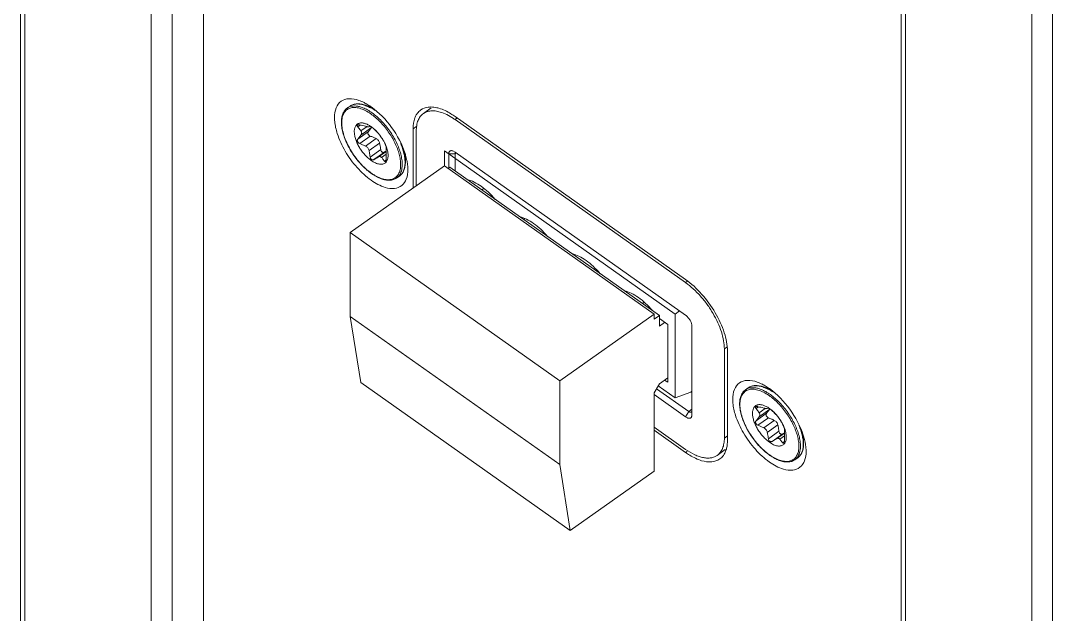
# Model space of a CAD drawing. Header units: millimetres. Extents: x 1177 to 2514, y 93 to 1038.
# Drawn here: x 2181.4 to 2258, y 719.1 to 763.2 of the extents above; entities that cross this region are included whole.
import ezdxf

# ---------------------------------------------------------------- set-up
doc = ezdxf.new("R2010")
doc.units = ezdxf.units.MM
doc.header["$LTSCALE"] = 0.1
doc.layers.get('0').update_dxf_attribs({"lineweight": 13})

msp = doc.modelspace()

# ---------------------------------------------------------------- linework, layer by layer
for p, q in [((2181.378, 429.522), (2181.378, 884.633)), ((2181.7, 884.083), (2181.7, 428.972)), ((2192.617, 877.464), (2192.617, 419.241)), ((2194.95, 875.68), (2194.951, 424.002)), ((2191.061, 419.241), (2191.061, 874.352)), ((2246.742, 838.413), (2246.742, 383.302)), ((2247.064, 837.863), (2247.064, 382.752)), ((2256.426, 373.022), (2256.425, 828.133)), ((2257.952, 376.113), (2257.952, 828.113)), ((2205.62, 756.684), (2205.829, 756.832)), ((2207.451, 756.721), (2206.961, 756.894)), ((2211.268, 756.278), (2211.856, 756.694)), ((2230.73, 743.966), (2213.618, 756.066)), ((2213.783, 755.95), (2213.618, 755.833)), ((2213.618, 755.833), (2230.73, 743.733)), ((2206.589, 755.42), (2206.403, 755.289)), ((2206.637, 754.987), (2207.088, 755.306)), ((2207.422, 755.24), (2206.637, 754.685)), ((2207.422, 755.24), (2207.188, 754.944)), ((2207.32, 755.329), (2207.236, 755.298)), ((2207.6, 755.142), (2207.427, 755.281)), ((2210.778, 755.347), (2210.507, 755.155)), ((2210.507, 755.155), (2210.507, 750.755)), ((2206.403, 754.389), (2207.188, 754.944)), ((2206.637, 754.685), (2206.403, 754.389)), ((2207.325, 754.608), (2206.541, 754.054)), ((2206.974, 753.863), (2207.759, 754.418)), ((2210.74, 750.92), (2210.74, 754.99)), ((2208.021, 754.082), (2207.236, 753.527)), ((2207.32, 753.052), (2208.105, 753.607)), ((2212.84, 753.505), (2229.952, 741.405)), ((2212.84, 753.505), (2212.84, 752.405)), ((2213.618, 753.422), (2213.462, 753.505)), ((2208.38, 753.413), (2207.595, 752.858)), ((2207.909, 753.051), (2208.504, 753.471)), ((2208.512, 753.258), (2208.171, 753.017)), ((2208.375, 752.757), (2208.508, 752.851)), ((2209.933, 752.692), (2209.933, 753.184)), ((2213.618, 753.285), (2213.151, 753.285)), ((2213.151, 752.236), (2213.151, 753.285)), ((2213.618, 753.422), (2230.73, 741.322)), ((2213.715, 753.353), (2213.618, 753.285)), ((2213.618, 752.016), (2213.618, 753.285)), ((2205.84, 747.455), (2212.84, 752.405)), ((2228.396, 741.405), (2212.84, 752.405)), ((2213.115, 752.211), (2213.229, 752.291)), ((2228.785, 741.291), (2213.229, 752.291)), ((2209.288, 751.497), (2209.497, 751.645)), ((2215.6, 750.614), (2215.755, 750.723)), ((2218.712, 748.414), (2218.812, 748.485)), ((2221.396, 736.455), (2205.84, 747.455)), ((2205.84, 741.232), (2205.84, 747.455)), ((2230.875, 743.835), (2230.73, 743.733)), ((2227.651, 742.287), (2227.514, 742.19)), ((2221.396, 736.455), (2228.396, 741.405)), ((2228.396, 741.405), (2228.396, 741.016)), ((2228.396, 741.016), (2228.785, 741.291)), ((2228.785, 741.291), (2228.785, 740.513)), ((2229.952, 741.405), (2230.282, 741.638)), ((2229.952, 735.182), (2229.952, 741.405)), ((2205.84, 741.232), (2221.396, 730.232)), ((2205.84, 741.232), (2206.618, 736.338)), ((2228.785, 741.063), (2229.408, 740.623)), ((2228.785, 740.513), (2229.174, 740.788)), ((2229.408, 740.623), (2229.408, 736.345)), ((2231.197, 740.525), (2231.197, 733.913)), ((2233.608, 738.82), (2233.79, 738.949)), ((2233.608, 738.82), (2233.608, 732.208)), ((2233.841, 732.044), (2233.841, 738.655)), ((2229.408, 736.675), (2228.785, 736.235)), ((2206.618, 736.338), (2222.174, 725.338)), ((2221.396, 730.232), (2221.396, 736.455)), ((2228.785, 736.235), (2228.396, 735.571)), ((2229.952, 735.182), (2228.691, 736.074)), ((2229.408, 736.345), (2229.174, 736.51)), ((2235.177, 735.784), (2235.386, 735.932)), ((2237.008, 735.821), (2236.518, 735.994)), ((2228.396, 735.571), (2228.396, 729.738)), ((2230.73, 733.777), (2228.396, 735.427)), ((2230.963, 734.175), (2228.57, 735.867)), ((2231.119, 735.618), (2229.952, 735.182)), ((2231.119, 735.618), (2231.197, 735.673)), ((2236.146, 734.52), (2235.96, 734.389)), ((2236.194, 734.087), (2236.645, 734.406)), ((2236.877, 734.429), (2236.793, 734.398)), ((2237.157, 734.242), (2236.984, 734.381)), ((2230.73, 733.777), (2230.963, 734.175)), ((2230.963, 734.175), (2231.197, 734.34)), ((2235.96, 733.489), (2236.745, 734.044)), ((2236.194, 733.785), (2235.96, 733.489)), ((2236.882, 733.708), (2236.098, 733.154)), ((2236.979, 734.34), (2236.194, 733.785)), ((2236.979, 734.34), (2236.745, 734.044)), ((2230.73, 731.366), (2228.396, 733.016)), ((2236.531, 732.963), (2237.316, 733.518)), ((2237.578, 733.182), (2236.793, 732.627)), ((2228.396, 732.782), (2230.73, 731.132)), ((2233.608, 732.208), (2233.841, 732.374)), ((2236.877, 732.152), (2237.662, 732.707)), ((2237.937, 732.513), (2237.152, 731.958)), ((2237.466, 732.151), (2238.061, 732.571)), ((2238.069, 732.358), (2237.728, 732.117)), ((2239.49, 731.792), (2239.49, 732.284)), ((2233.08, 730.92), (2233.679, 731.344)), ((2237.932, 731.857), (2238.066, 731.951)), ((2230.73, 731.132), (2230.84, 731.21)), ((2238.845, 730.597), (2239.054, 730.745)), ((2222.174, 725.338), (2221.396, 730.232)), ((2228.396, 729.738), (2222.174, 725.338))]:
    msp.add_line(p, q)
for centre, radius, start, end in [((2206.126, 754.659), 2.362, 68.7676, 69.50024), ((2210.665, 751.659), 5.113, 54.72723, 56.14131), ((2206.11, 753.486), 2.226, 54.72969, 56.78791), ((2206.046, 753.396), 2.336, 53.77693, 54.73251), ((2207.191, 755.415), 0.29, 322.66885, 328.49543), ((2205.733, 753.001), 2.841, 48.17323, 48.90154), ((2205.309, 752.581), 3.438, 39.6176, 40.76571), ((2205.259, 752.54), 3.502, 37.45492, 39.61448), ((2205.243, 752.528), 3.523, 36.72752, 37.45589), ((2205.225, 752.514), 3.545, 33.7779, 36.7266), ((2205.242, 752.525), 3.525, 32.4194, 33.77958), ((2205.299, 752.561), 3.458, 30.01626, 32.42506), ((2205.356, 752.595), 3.391, 28.78759, 30.01566), ((2205.446, 752.643), 3.29, 26.94291, 28.79418), ((2205.521, 752.682), 3.205, 26.19395, 26.94096), ((2205.599, 752.72), 3.118, 24.7155, 26.19873), ((2205.74, 752.784), 2.963, 22.33544, 24.7326), ((2205.922, 752.858), 2.766, 20.21579, 22.34684), ((2206.012, 752.891), 2.671, 19.90223, 20.20955), ((2235.209, 708.261), 52.453, 121.36299, 121.76583), ((2243.529, 696.621), 66.789, 121.62892, 121.75371), ((2204.988, 751.737), 5.169, 16.17663, 17.7473), ((2207.487, 752.502), 2.213, 359.18782, 0.00203), ((2207.686, 752.65), 2.223, 359.4516, 0.00093), ((2207.727, 752.691), 2.206, 359.4516, 0.00093), ((2235.683, 733.759), 2.362, 68.7676, 69.50024), ((2235.667, 732.586), 2.226, 54.72969, 56.78791), ((2235.604, 732.496), 2.336, 53.77693, 54.73251), ((2236.748, 734.515), 0.29, 322.66885, 328.49543), ((2235.29, 732.101), 2.841, 48.17323, 48.90154), ((2234.866, 731.681), 3.438, 39.6176, 40.76571), ((2234.816, 731.64), 3.502, 37.45492, 39.61448), ((2234.8, 731.628), 3.523, 36.72752, 37.45589), ((2234.782, 731.614), 3.545, 33.7779, 36.7266), ((2234.799, 731.625), 3.525, 32.4194, 33.77958), ((2234.856, 731.661), 3.458, 30.01626, 32.42506), ((2234.913, 731.695), 3.391, 28.78759, 30.01566), ((2235.003, 731.743), 3.29, 26.94291, 28.79418), ((2235.078, 731.782), 3.205, 26.19395, 26.94096), ((2235.156, 731.82), 3.118, 24.7155, 26.19873), ((2235.297, 731.884), 2.963, 22.33544, 24.7326), ((2235.48, 731.958), 2.766, 20.21579, 22.34684), ((2235.569, 731.991), 2.671, 19.90223, 20.20955), ((2264.766, 687.361), 52.453, 121.36299, 121.76583), ((2273.086, 675.721), 66.789, 121.62892, 121.75371), ((2234.545, 730.837), 5.169, 16.17663, 17.7473), ((2237.044, 731.602), 2.213, 359.18782, 0.00203), ((2237.243, 731.75), 2.223, 359.4516, 0.00093), ((2237.284, 731.791), 2.206, 359.4516, 0.00093)]:
    msp.add_arc(centre, radius, start, end)
for points, knots in [([(2206.488, 757.258), (2206.254, 757.34), (2205.801, 757.442), (2205.131, 757.251), (2204.729, 756.683), (2204.673, 756.222), (2204.673, 755.974)], [0, 0, 0, 0, 0.274832, 0.499949, 0.72532, 1, 1, 1, 1]), ([(2205.184, 755.637), (2205.184, 755.748), (2205.199, 755.961), (2205.279, 756.256), (2205.396, 756.467), (2205.516, 756.602), (2205.584, 756.659), (2205.62, 756.684)], [0, 0, 0, 0, 0.283363, 0.539723, 0.775236, 0.88828, 1, 1, 1, 1]), ([(2205.208, 755.596), (2205.208, 755.665), (2205.214, 755.797), (2205.244, 755.987), (2205.295, 756.158), (2205.366, 756.31), (2205.457, 756.441), (2205.567, 756.55), (2205.695, 756.633), (2205.839, 756.692), (2205.998, 756.725), (2206.169, 756.732), (2206.352, 756.714), (2206.544, 756.67), (2206.744, 756.602), (2207.027, 756.475), (2207.232, 756.351), (2207.367, 756.257)], [0, 0, 0, 0, 0.068691, 0.13262, 0.192075, 0.247668, 0.300282, 0.351078, 0.401416, 0.45271, 0.506263, 0.563146, 0.624139, 0.689741, 0.760191, 0.835521, 1, 1, 1, 1]), ([(2205.62, 756.684), (2205.654, 756.708), (2205.726, 756.751), (2205.804, 756.782), (2205.845, 756.795)], [0, 0, 0, 0, 0.49553, 1, 1, 1, 1]), ([(2205.829, 756.832), (2205.865, 756.857), (2205.941, 756.902), (2206.109, 756.971), (2206.346, 757.011), (2206.651, 756.988), (2206.857, 756.931), (2206.961, 756.894)], [0, 0, 0, 0, 0.11172, 0.224764, 0.460277, 0.716637, 1, 1, 1, 1]), ([(2206.953, 756.871), (2206.847, 756.911), (2206.687, 756.958), (2206.475, 756.987), (2206.327, 756.991), (2206.188, 756.978), (2206.057, 756.948), (2205.937, 756.9), (2205.863, 756.856), (2205.829, 756.832)], [0, 0, 0, 0, 0.290876, 0.424091, 0.549759, 0.66878, 0.782404, 0.892197, 1, 1, 1, 1]), ([(2205.845, 756.795), (2205.911, 756.816), (2206.055, 756.844), (2206.283, 756.842), (2206.529, 756.797), (2206.694, 756.743), (2206.778, 756.71)], [0, 0, 0, 0, 0.218999, 0.456051, 0.715639, 1, 1, 1, 1]), ([(2207.001, 757.021), (2206.958, 757.046), (2206.792, 757.135), (2206.619, 757.211), (2206.488, 757.258)], [0, 0, 0, 0, 0.261831, 1, 1, 1, 1]), ([(2206.778, 756.71), (2206.895, 756.664), (2207.134, 756.549), (2207.357, 756.406), (2207.47, 756.325)], [0, 0, 0, 0, 0.477167, 1, 1, 1, 1]), ([(2206.961, 756.894), (2207.085, 756.851), (2207.337, 756.736), (2207.572, 756.589), (2207.69, 756.506)], [0, 0, 0, 0, 0.47494, 1, 1, 1, 1]), ([(2207.323, 756.699), (2207.295, 756.715), (2207.183, 756.774), (2207.068, 756.827), (2206.981, 756.86)], [0, 0, 0, 0, 0.259433, 1, 1, 1, 1]), ([(2207.395, 756.772), (2207.363, 756.795), (2207.235, 756.883), (2207.102, 756.965), (2207.001, 757.021)], [0, 0, 0, 0, 0.257153, 1, 1, 1, 1]), ([(2209.911, 753.313), (2209.69, 754.003), (2208.991, 755.292), (2207.981, 756.358), (2207.395, 756.772)], [0, 0, 0, 0, 0.502925, 1, 1, 1, 1]), ([(2211.822, 756.765), (2211.752, 756.765), (2211.492, 756.75), (2211.234, 756.658), (2211.078, 756.547)], [0, 0, 0, 0, 0.267977, 1, 1, 1, 1]), ([(2212.426, 756.672), (2212.374, 756.687), (2212.176, 756.739), (2211.972, 756.765), (2211.822, 756.765)], [0, 0, 0, 0, 0.266317, 1, 1, 1, 1]), ([(2213.618, 756.066), (2213.519, 756.136), (2213.146, 756.382), (2212.738, 756.58), (2212.426, 756.672)], [0, 0, 0, 0, 0.27159, 1, 1, 1, 1]), ([(2204.673, 755.974), (2204.673, 755.882), (2204.694, 755.479), (2204.786, 755.082), (2204.88, 754.786)], [0, 0, 0, 0, 0.227812, 1, 1, 1, 1]), ([(2207.367, 756.257), (2207.486, 756.174), (2207.723, 755.989), (2207.942, 755.784), (2208.05, 755.674)], [0, 0, 0, 0, 0.485818, 1, 1, 1, 1]), ([(2207.47, 756.325), (2207.591, 756.239), (2207.83, 756.048), (2208.051, 755.836), (2208.16, 755.723)], [0, 0, 0, 0, 0.486555, 1, 1, 1, 1]), ([(2210.744, 756.179), (2210.704, 756.111), (2210.553, 755.79), (2210.507, 755.428), (2210.507, 755.155)], [0, 0, 0, 0, 0.225722, 1, 1, 1, 1]), ([(2210.74, 754.99), (2210.74, 755.129), (2210.759, 755.394), (2210.857, 755.76), (2211.024, 756.063), (2211.182, 756.217), (2211.268, 756.278)], [0, 0, 0, 0, 0.289808, 0.548321, 0.781382, 1, 1, 1, 1]), ([(2211.078, 756.547), (2210.977, 756.476), (2210.857, 756.356), (2210.766, 756.216), (2210.744, 756.179)], [0, 0, 0, 0, 0.741489, 1, 1, 1, 1]), ([(2211.268, 756.278), (2211.347, 756.334), (2211.525, 756.425), (2211.831, 756.487), (2212.169, 756.477), (2212.399, 756.427), (2212.517, 756.392)], [0, 0, 0, 0, 0.222473, 0.4574, 0.714577, 1, 1, 1, 1]), ([(2212.517, 756.392), (2212.685, 756.343), (2213.031, 756.203), (2213.351, 756.014), (2213.514, 755.904)], [0, 0, 0, 0, 0.471881, 1, 1, 1, 1]), ([(2209.288, 751.497), (2209.251, 751.471), (2209.174, 751.425), (2209.047, 751.374), (2208.91, 751.341), (2208.713, 751.321), (2208.447, 751.344), (2208.115, 751.439), (2207.771, 751.598), (2207.42, 751.816), (2207.071, 752.089), (2206.73, 752.409), (2206.406, 752.77), (2206.107, 753.161), (2205.84, 753.575), (2205.611, 754.001), (2205.427, 754.429), (2205.29, 754.848), (2205.205, 755.25), (2205.184, 755.512), (2205.184, 755.637)], [0, 0, 0, 0, 0.020397, 0.041045, 0.062241, 0.084226, 0.131243, 0.183331, 0.240923, 0.303859, 0.371524, 0.44298, 0.517062, 0.592464, 0.667813, 0.74174, 0.812946, 0.880281, 0.942827, 1, 1, 1, 1]), ([(2209.583, 752.502), (2209.583, 752.433), (2209.577, 752.3), (2209.546, 752.109), (2209.494, 751.936), (2209.422, 751.783), (2209.33, 751.652), (2209.218, 751.544), (2209.088, 751.461), (2208.941, 751.403), (2208.78, 751.372), (2208.606, 751.367), (2208.421, 751.388), (2208.227, 751.434), (2208.025, 751.505), (2207.817, 751.601), (2207.605, 751.72), (2207.313, 751.913), (2206.953, 752.206), (2206.547, 752.618), (2206.172, 753.085), (2205.843, 753.587), (2205.572, 754.106), (2205.369, 754.623), (2205.241, 755.119), (2205.208, 755.443), (2205.208, 755.596)], [0, 0, 0, 0, 0.027667, 0.0534, 0.077319, 0.099676, 0.120837, 0.141282, 0.16157, 0.182278, 0.203938, 0.226978, 0.25171, 0.278327, 0.306919, 0.33749, 0.369975, 0.404252, 0.477438, 0.555347, 0.635866, 0.716701, 0.795531, 0.87018, 0.938782, 1, 1, 1, 1]), ([(2207.329, 755.348), (2207.253, 755.398), (2207.103, 755.484), (2206.907, 755.555), (2206.758, 755.582), (2206.657, 755.588), (2206.562, 755.578), (2206.474, 755.555), (2206.395, 755.517), (2206.326, 755.464), (2206.267, 755.399), (2206.2, 755.291), (2206.16, 755.161), (2206.142, 755.019), (2206.139, 754.855), (2206.167, 754.631), (2206.243, 754.349), (2206.361, 754.057), (2206.517, 753.765), (2206.704, 753.482), (2206.917, 753.22), (2207.146, 752.989), (2207.311, 752.854), (2207.395, 752.795)], [0, 0, 0, 0, 0.064971, 0.122253, 0.148036, 0.172034, 0.194484, 0.215738, 0.236256, 0.256576, 0.27726, 0.298829, 0.346105, 0.372451, 0.400735, 0.463065, 0.53255, 0.607826, 0.687053, 0.768102, 0.848727, 0.926705, 1, 1, 1, 1]), ([(2206.389, 755.417), (2206.385, 755.414), (2206.377, 755.407), (2206.369, 755.394), (2206.365, 755.378), (2206.365, 755.362), (2206.369, 755.344), (2206.38, 755.318), (2206.393, 755.3), (2206.403, 755.289)], [0, 0, 0, 0, 0.110855, 0.215586, 0.320689, 0.432235, 0.554543, 0.689895, 1, 1, 1, 1]), ([(2206.541, 755.43), (2206.525, 755.433), (2206.496, 755.437), (2206.454, 755.438), (2206.418, 755.432), (2206.398, 755.423), (2206.389, 755.417)], [0, 0, 0, 0, 0.299606, 0.570155, 0.803995, 1, 1, 1, 1]), ([(2206.403, 755.289), (2206.424, 755.265), (2206.506, 755.168), (2206.583, 755.066), (2206.637, 754.987)], [0, 0, 0, 0, 0.247438, 1, 1, 1, 1]), ([(2206.974, 755.332), (2206.903, 755.351), (2206.759, 755.386), (2206.614, 755.416), (2206.541, 755.43)], [0, 0, 0, 0, 0.496183, 1, 1, 1, 1]), ([(2207.236, 755.298), (2207.231, 755.296), (2207.219, 755.293), (2207.199, 755.292), (2207.173, 755.293), (2207.128, 755.298), (2207.06, 755.31), (2207.004, 755.324), (2206.974, 755.332)], [0, 0, 0, 0, 0.057755, 0.134498, 0.232002, 0.350625, 0.645397, 1, 1, 1, 1]), ([(2207.424, 755.274), (2207.412, 755.283), (2207.389, 755.298), (2207.362, 755.314), (2207.344, 755.323), (2207.334, 755.327), (2207.326, 755.329), (2207.322, 755.329), (2207.32, 755.329)], [0, 0, 0, 0, 0.385223, 0.686099, 0.800606, 0.890472, 0.956182, 1, 1, 1, 1]), ([(2207.595, 755.134), (2207.568, 755.159), (2207.512, 755.208), (2207.454, 755.253), (2207.424, 755.274)], [0, 0, 0, 0, 0.504225, 1, 1, 1, 1]), ([(2207.909, 754.822), (2207.884, 754.85), (2207.783, 754.958), (2207.677, 755.06), (2207.595, 755.134)], [0, 0, 0, 0, 0.25181, 1, 1, 1, 1]), ([(2207.913, 754.826), (2207.89, 754.852), (2207.8, 754.954), (2207.703, 755.05), (2207.627, 755.118)], [0, 0, 0, 0, 0.254991, 1, 1, 1, 1]), ([(2208.05, 755.674), (2208.162, 755.56), (2208.378, 755.319), (2208.673, 754.933), (2208.936, 754.525), (2209.162, 754.106), (2209.344, 753.685), (2209.479, 753.273), (2209.562, 752.88), (2209.583, 752.624), (2209.583, 752.502)], [0, 0, 0, 0, 0.133301, 0.269057, 0.404732, 0.537791, 0.665818, 0.786638, 0.898451, 1, 1, 1, 1]), ([(2208.16, 755.723), (2208.273, 755.606), (2208.49, 755.361), (2208.787, 754.967), (2209.051, 754.552), (2209.278, 754.127), (2209.461, 753.7), (2209.595, 753.283), (2209.679, 752.885), (2209.7, 752.626), (2209.7, 752.502)], [0, 0, 0, 0, 0.13373, 0.269667, 0.405332, 0.538258, 0.666097, 0.786739, 0.898442, 1, 1, 1, 1]), ([(2204.88, 754.786), (2205.025, 754.332), (2205.443, 753.44), (2206.297, 752.264), (2207.297, 751.333), (2208.063, 750.907), (2208.437, 750.797)], [0, 0, 0, 0, 0.259454, 0.532292, 0.787691, 1, 1, 1, 1]), ([(2206.403, 754.389), (2206.393, 754.377), (2206.377, 754.35), (2206.364, 754.304), (2206.365, 754.254), (2206.379, 754.203), (2206.406, 754.155), (2206.456, 754.098), (2206.505, 754.068), (2206.541, 754.054)], [0, 0, 0, 0, 0.110068, 0.222131, 0.339198, 0.463146, 0.593666, 0.728661, 1, 1, 1, 1]), ([(2206.637, 754.987), (2206.653, 754.963), (2206.68, 754.914), (2206.695, 754.833), (2206.68, 754.753), (2206.654, 754.706), (2206.637, 754.685)], [0, 0, 0, 0, 0.264079, 0.510377, 0.751355, 1, 1, 1, 1]), ([(2207.188, 754.944), (2207.178, 754.932), (2207.162, 754.905), (2207.149, 754.859), (2207.149, 754.809), (2207.164, 754.758), (2207.19, 754.71), (2207.24, 754.653), (2207.29, 754.622), (2207.325, 754.608)], [0, 0, 0, 0, 0.110057, 0.22212, 0.339197, 0.463156, 0.59368, 0.728683, 1, 1, 1, 1]), ([(2207.325, 754.608), (2207.399, 754.579), (2207.545, 754.519), (2207.688, 754.453), (2207.759, 754.418)], [0, 0, 0, 0, 0.501557, 1, 1, 1, 1]), ([(2208.021, 754.082), (2208.013, 754.118), (2207.989, 754.189), (2207.932, 754.284), (2207.854, 754.363), (2207.791, 754.402), (2207.759, 754.418)], [0, 0, 0, 0, 0.251581, 0.503216, 0.753149, 1, 1, 1, 1]), ([(2208.375, 754.133), (2208.359, 754.163), (2208.296, 754.283), (2208.227, 754.4), (2208.171, 754.486)], [0, 0, 0, 0, 0.247844, 1, 1, 1, 1]), ([(2206.541, 754.054), (2206.614, 754.024), (2206.76, 753.964), (2206.903, 753.898), (2206.974, 753.863)], [0, 0, 0, 0, 0.501559, 1, 1, 1, 1]), ([(2206.974, 753.863), (2207.006, 753.847), (2207.069, 753.808), (2207.147, 753.729), (2207.204, 753.634), (2207.228, 753.563), (2207.236, 753.527)], [0, 0, 0, 0, 0.246851, 0.496784, 0.748419, 1, 1, 1, 1]), ([(2207.236, 753.527), (2207.245, 753.488), (2207.278, 753.33), (2207.303, 753.171), (2207.32, 753.052)], [0, 0, 0, 0, 0.249653, 1, 1, 1, 1]), ([(2207.395, 752.795), (2207.447, 752.759), (2207.548, 752.693), (2207.704, 752.612), (2207.855, 752.554), (2207.998, 752.519), (2208.133, 752.509), (2208.257, 752.524), (2208.368, 752.564), (2208.463, 752.629), (2208.539, 752.718), (2208.597, 752.828), (2208.634, 752.956), (2208.652, 753.102), (2208.649, 753.262), (2208.627, 753.434), (2208.585, 753.616), (2208.546, 753.738), (2208.523, 753.801)], [0, 0, 0, 0, 0.078767, 0.152119, 0.219599, 0.281185, 0.337226, 0.388594, 0.436757, 0.483697, 0.531628, 0.582577, 0.638071, 0.699044, 0.765901, 0.838622, 0.916853, 1, 1, 1, 1]), ([(2208.021, 754.082), (2208.029, 754.043), (2208.063, 753.885), (2208.088, 753.726), (2208.105, 753.607)], [0, 0, 0, 0, 0.249654, 1, 1, 1, 1]), ([(2208.105, 753.607), (2208.11, 753.569), (2208.127, 753.514), (2208.169, 753.454), (2208.206, 753.418), (2208.25, 753.395), (2208.295, 753.387), (2208.34, 753.392), (2208.367, 753.405), (2208.38, 753.413)], [0, 0, 0, 0, 0.283045, 0.419024, 0.547303, 0.666884, 0.779448, 0.888986, 1, 1, 1, 1]), ([(2208.512, 753.798), (2208.512, 753.804), (2208.508, 753.821), (2208.499, 753.851), (2208.485, 753.89), (2208.467, 753.936), (2208.446, 753.986), (2208.415, 754.052), (2208.391, 754.101), (2208.375, 754.133)], [0, 0, 0, 0, 0.05513, 0.14163, 0.257024, 0.395661, 0.548948, 0.706818, 1, 1, 1, 1]), ([(2208.508, 753.362), (2208.506, 753.395), (2208.504, 753.458), (2208.502, 753.544), (2208.503, 753.604), (2208.505, 753.642), (2208.507, 753.658), (2208.508, 753.664)], [0, 0, 0, 0, 0.333984, 0.623167, 0.848236, 0.933364, 1, 1, 1, 1]), ([(2208.508, 753.664), (2208.512, 753.688), (2208.516, 753.732), (2208.514, 753.777), (2208.512, 753.798)], [0, 0, 0, 0, 0.528672, 1, 1, 1, 1]), ([(2209.909, 752.65), (2209.909, 752.758), (2209.893, 752.984), (2209.828, 753.33), (2209.723, 753.694), (2209.63, 753.937), (2209.577, 754.06)], [0, 0, 0, 0, 0.222264, 0.464427, 0.724574, 1, 1, 1, 1]), ([(2209.78, 753.612), (2209.828, 753.455), (2209.903, 753.151), (2209.933, 752.839), (2209.933, 752.692)], [0, 0, 0, 0, 0.527328, 1, 1, 1, 1]), ([(2213.462, 753.505), (2213.441, 753.513), (2213.4, 753.524), (2213.338, 753.529), (2213.283, 753.519), (2213.235, 753.496), (2213.197, 753.459), (2213.17, 753.41), (2213.154, 753.35), (2213.151, 753.308), (2213.151, 753.285)], [0, 0, 0, 0, 0.14495, 0.274135, 0.390668, 0.499979, 0.609256, 0.725848, 0.855286, 1, 1, 1, 1]), ([(2207.32, 753.052), (2207.325, 753.015), (2207.347, 752.943), (2207.395, 752.885), (2207.424, 752.864)], [0, 0, 0, 0, 0.518725, 1, 1, 1, 1]), ([(2207.424, 752.864), (2207.437, 752.855), (2207.465, 752.84), (2207.51, 752.832), (2207.555, 752.837), (2207.582, 752.85), (2207.595, 752.858)], [0, 0, 0, 0, 0.264096, 0.512756, 0.754722, 1, 1, 1, 1]), ([(2207.909, 753.051), (2207.931, 753.064), (2207.966, 753.08), (2208.014, 753.088), (2208.05, 753.087), (2208.083, 753.079), (2208.127, 753.059), (2208.155, 753.035), (2208.171, 753.017)], [0, 0, 0, 0, 0.264541, 0.388072, 0.507557, 0.625723, 0.745648, 1, 1, 1, 1]), ([(2208.171, 753.017), (2208.19, 752.996), (2208.262, 752.913), (2208.328, 752.824), (2208.375, 752.757)], [0, 0, 0, 0, 0.254205, 1, 1, 1, 1]), ([(2208.375, 752.757), (2208.381, 752.748), (2208.393, 752.733), (2208.415, 752.717), (2208.439, 752.712), (2208.453, 752.718), (2208.459, 752.722)], [0, 0, 0, 0, 0.312381, 0.568964, 0.78457, 1, 1, 1, 1]), ([(2208.459, 752.722), (2208.468, 752.728), (2208.48, 752.743), (2208.49, 752.766), (2208.501, 752.796), (2208.509, 752.841), (2208.512, 752.878), (2208.512, 752.897)], [0, 0, 0, 0, 0.176362, 0.285047, 0.407169, 0.686463, 1, 1, 1, 1]), ([(2208.512, 752.897), (2208.514, 752.975), (2208.516, 753.13), (2208.512, 753.285), (2208.508, 753.362)], [0, 0, 0, 0, 0.502301, 1, 1, 1, 1]), ([(2210.067, 752.68), (2210.06, 752.721), (2210.029, 752.888), (2209.988, 753.053), (2209.952, 753.177)], [0, 0, 0, 0, 0.24213, 1, 1, 1, 1]), ([(2213.629, 753.349), (2213.627, 753.344), (2213.62, 753.324), (2213.618, 753.302), (2213.618, 753.285)], [0, 0, 0, 0, 0.229621, 1, 1, 1, 1]), ([(2213.661, 753.389), (2213.657, 753.387), (2213.644, 753.376), (2213.634, 753.361), (2213.629, 753.349)], [0, 0, 0, 0, 0.241395, 1, 1, 1, 1]), ([(2208.437, 750.797), (2208.658, 750.733), (2209.087, 750.664), (2209.703, 750.888), (2210.065, 751.443), (2210.118, 751.885), (2210.118, 752.124)], [0, 0, 0, 0, 0.267866, 0.492101, 0.721544, 1, 1, 1, 1]), ([(2209.7, 752.471), (2209.698, 752.391), (2209.688, 752.237), (2209.643, 752.02), (2209.57, 751.827), (2209.501, 751.715), (2209.462, 751.665)], [0, 0, 0, 0, 0.281124, 0.539691, 0.777896, 1, 1, 1, 1]), ([(2209.933, 752.67), (2209.932, 752.561), (2209.915, 752.353), (2209.834, 752.064), (2209.718, 751.858), (2209.599, 751.726), (2209.532, 751.67), (2209.497, 751.645)], [0, 0, 0, 0, 0.282662, 0.538821, 0.774638, 0.88796, 1, 1, 1, 1]), ([(2209.497, 751.645), (2209.53, 751.668), (2209.592, 751.72), (2209.675, 751.812), (2209.745, 751.918), (2209.825, 752.082), (2209.891, 752.32), (2209.908, 752.522), (2209.909, 752.629)], [0, 0, 0, 0, 0.108913, 0.21967, 0.333984, 0.453325, 0.711256, 1, 1, 1, 1]), ([(2210.118, 752.124), (2210.118, 752.168), (2210.113, 752.355), (2210.091, 752.54), (2210.067, 752.68)], [0, 0, 0, 0, 0.237562, 1, 1, 1, 1]), ([(2209.462, 751.665), (2209.437, 751.633), (2209.383, 751.572), (2209.32, 751.52), (2209.288, 751.497)], [0, 0, 0, 0, 0.504181, 1, 1, 1, 1]), ([(2215.563, 750.88), (2215.394, 750.999), (2215.064, 751.2), (2214.7, 751.338), (2214.526, 751.379)], [0, 0, 0, 0, 0.535191, 1, 1, 1, 1]), ([(2216.599, 749.913), (2216.441, 750.1), (2216.115, 750.445), (2215.749, 750.748), (2215.563, 750.88)], [0, 0, 0, 0, 0.516581, 1, 1, 1, 1]), ([(2219.452, 748.13), (2219.283, 748.249), (2218.953, 748.45), (2218.589, 748.588), (2218.415, 748.629)], [0, 0, 0, 0, 0.535191, 1, 1, 1, 1]), ([(2220.488, 747.163), (2220.33, 747.35), (2220.005, 747.695), (2219.639, 747.998), (2219.452, 748.13)], [0, 0, 0, 0, 0.516581, 1, 1, 1, 1]), ([(2223.341, 745.38), (2223.172, 745.499), (2222.842, 745.7), (2222.479, 745.838), (2222.304, 745.879)], [0, 0, 0, 0, 0.535191, 1, 1, 1, 1]), ([(2224.377, 744.413), (2224.219, 744.6), (2223.894, 744.945), (2223.528, 745.248), (2223.341, 745.38)], [0, 0, 0, 0, 0.516581, 1, 1, 1, 1]), ([(2233.841, 738.655), (2233.841, 739.114), (2233.633, 740.116), (2232.962, 741.551), (2231.986, 742.895), (2231.167, 743.657), (2230.73, 743.966)], [0, 0, 0, 0, 0.217664, 0.47535, 0.746331, 1, 1, 1, 1]), ([(2230.73, 743.733), (2230.926, 743.594), (2231.312, 743.28), (2231.847, 742.737), (2232.34, 742.124), (2232.773, 741.463), (2233.129, 740.78), (2233.396, 740.1), (2233.564, 739.448), (2233.608, 739.021), (2233.608, 738.82)], [0, 0, 0, 0, 0.122847, 0.253621, 0.388778, 0.524463, 0.656784, 0.782086, 0.897239, 1, 1, 1, 1]), ([(2227.23, 742.63), (2227.061, 742.749), (2226.731, 742.95), (2226.368, 743.088), (2226.193, 743.129)], [0, 0, 0, 0, 0.535191, 1, 1, 1, 1]), ([(2228.266, 741.663), (2228.109, 741.849), (2227.783, 742.195), (2227.417, 742.498), (2227.23, 742.63)], [0, 0, 0, 0, 0.516581, 1, 1, 1, 1]), ([(2231.197, 740.525), (2231.197, 740.558), (2231.189, 740.627), (2231.152, 740.773), (2231.065, 740.959), (2230.918, 741.161), (2230.796, 741.275), (2230.73, 741.322)], [0, 0, 0, 0, 0.102808, 0.218186, 0.475686, 0.74646, 1, 1, 1, 1]), ([(2236.045, 736.358), (2235.811, 736.44), (2235.358, 736.542), (2234.688, 736.351), (2234.286, 735.783), (2234.23, 735.322), (2234.23, 735.074)], [0, 0, 0, 0, 0.274832, 0.499949, 0.72532, 1, 1, 1, 1]), ([(2235.177, 735.784), (2235.211, 735.808), (2235.283, 735.851), (2235.361, 735.882), (2235.402, 735.895)], [0, 0, 0, 0, 0.49553, 1, 1, 1, 1]), ([(2235.386, 735.932), (2235.422, 735.957), (2235.498, 736.002), (2235.666, 736.071), (2235.903, 736.111), (2236.208, 736.088), (2236.414, 736.031), (2236.518, 735.994)], [0, 0, 0, 0, 0.11172, 0.224764, 0.460277, 0.716637, 1, 1, 1, 1]), ([(2236.51, 735.971), (2236.404, 736.011), (2236.244, 736.058), (2236.032, 736.087), (2235.884, 736.091), (2235.745, 736.078), (2235.614, 736.048), (2235.494, 736), (2235.421, 735.956), (2235.386, 735.932)], [0, 0, 0, 0, 0.290876, 0.424091, 0.549759, 0.66878, 0.782404, 0.892197, 1, 1, 1, 1]), ([(2235.402, 735.895), (2235.468, 735.916), (2235.612, 735.944), (2235.84, 735.942), (2236.086, 735.897), (2236.251, 735.843), (2236.335, 735.81)], [0, 0, 0, 0, 0.218999, 0.456051, 0.715639, 1, 1, 1, 1]), ([(2236.558, 736.121), (2236.515, 736.146), (2236.349, 736.235), (2236.176, 736.311), (2236.045, 736.358)], [0, 0, 0, 0, 0.261831, 1, 1, 1, 1]), ([(2236.518, 735.994), (2236.642, 735.951), (2236.894, 735.836), (2237.129, 735.689), (2237.247, 735.606)], [0, 0, 0, 0, 0.47494, 1, 1, 1, 1]), ([(2236.88, 735.799), (2236.852, 735.815), (2236.74, 735.874), (2236.625, 735.927), (2236.538, 735.96)], [0, 0, 0, 0, 0.259433, 1, 1, 1, 1]), ([(2236.953, 735.872), (2236.92, 735.895), (2236.792, 735.983), (2236.659, 736.065), (2236.558, 736.121)], [0, 0, 0, 0, 0.257153, 1, 1, 1, 1]), ([(2234.741, 734.737), (2234.741, 734.848), (2234.756, 735.061), (2234.836, 735.356), (2234.953, 735.567), (2235.073, 735.702), (2235.141, 735.759), (2235.177, 735.784)], [0, 0, 0, 0, 0.283363, 0.539723, 0.775236, 0.88828, 1, 1, 1, 1]), ([(2234.765, 734.696), (2234.765, 734.765), (2234.771, 734.897), (2234.801, 735.087), (2234.852, 735.258), (2234.923, 735.41), (2235.014, 735.541), (2235.124, 735.65), (2235.252, 735.733), (2235.396, 735.792), (2235.555, 735.825), (2235.727, 735.832), (2235.909, 735.814), (2236.101, 735.77), (2236.301, 735.702), (2236.584, 735.575), (2236.789, 735.451), (2236.924, 735.357)], [0, 0, 0, 0, 0.068691, 0.13262, 0.192075, 0.247668, 0.300282, 0.351078, 0.401416, 0.45271, 0.506263, 0.563146, 0.624139, 0.689741, 0.760191, 0.835521, 1, 1, 1, 1]), ([(2236.335, 735.81), (2236.452, 735.764), (2236.691, 735.649), (2236.914, 735.506), (2237.027, 735.425)], [0, 0, 0, 0, 0.477167, 1, 1, 1, 1]), ([(2236.924, 735.357), (2237.043, 735.274), (2237.28, 735.089), (2237.499, 734.884), (2237.607, 734.774)], [0, 0, 0, 0, 0.485818, 1, 1, 1, 1]), ([(2239.468, 732.413), (2239.247, 733.103), (2238.548, 734.392), (2237.538, 735.458), (2236.953, 735.872)], [0, 0, 0, 0, 0.502925, 1, 1, 1, 1]), ([(2237.027, 735.425), (2237.148, 735.339), (2237.387, 735.148), (2237.608, 734.936), (2237.717, 734.823)], [0, 0, 0, 0, 0.486555, 1, 1, 1, 1]), ([(2234.23, 735.074), (2234.23, 734.982), (2234.251, 734.579), (2234.343, 734.182), (2234.437, 733.886)], [0, 0, 0, 0, 0.227812, 1, 1, 1, 1]), ([(2238.845, 730.597), (2238.808, 730.571), (2238.731, 730.525), (2238.604, 730.474), (2238.467, 730.441), (2238.27, 730.421), (2238.004, 730.444), (2237.672, 730.539), (2237.328, 730.698), (2236.977, 730.916), (2236.628, 731.189), (2236.287, 731.509), (2235.963, 731.87), (2235.664, 732.261), (2235.397, 732.675), (2235.169, 733.101), (2234.984, 733.529), (2234.847, 733.948), (2234.762, 734.35), (2234.741, 734.612), (2234.741, 734.737)], [0, 0, 0, 0, 0.020397, 0.041045, 0.062241, 0.084226, 0.131243, 0.183331, 0.240923, 0.303859, 0.371524, 0.44298, 0.517062, 0.592464, 0.667813, 0.74174, 0.812946, 0.880281, 0.942827, 1, 1, 1, 1]), ([(2239.14, 731.602), (2239.14, 731.533), (2239.134, 731.4), (2239.103, 731.209), (2239.051, 731.036), (2238.979, 730.883), (2238.887, 730.752), (2238.775, 730.644), (2238.645, 730.561), (2238.499, 730.503), (2238.337, 730.472), (2238.164, 730.467), (2237.979, 730.488), (2237.784, 730.534), (2237.582, 730.605), (2237.374, 730.701), (2237.162, 730.82), (2236.87, 731.013), (2236.51, 731.306), (2236.104, 731.718), (2235.729, 732.185), (2235.4, 732.687), (2235.129, 733.206), (2234.926, 733.723), (2234.798, 734.219), (2234.765, 734.543), (2234.765, 734.696)], [0, 0, 0, 0, 0.027667, 0.0534, 0.077319, 0.099676, 0.120837, 0.141282, 0.16157, 0.182278, 0.203938, 0.226978, 0.25171, 0.278327, 0.306919, 0.33749, 0.369975, 0.404252, 0.477438, 0.555347, 0.635866, 0.716701, 0.795531, 0.87018, 0.938782, 1, 1, 1, 1]), ([(2236.886, 734.448), (2236.81, 734.498), (2236.66, 734.584), (2236.464, 734.655), (2236.315, 734.682), (2236.214, 734.688), (2236.119, 734.678), (2236.031, 734.655), (2235.952, 734.617), (2235.883, 734.564), (2235.824, 734.499), (2235.757, 734.391), (2235.717, 734.261), (2235.699, 734.119), (2235.696, 733.955), (2235.724, 733.731), (2235.8, 733.449), (2235.919, 733.157), (2236.074, 732.865), (2236.261, 732.582), (2236.474, 732.32), (2236.703, 732.089), (2236.869, 731.954), (2236.953, 731.895)], [0, 0, 0, 0, 0.064971, 0.122253, 0.148036, 0.172034, 0.194484, 0.215738, 0.236256, 0.256576, 0.27726, 0.298829, 0.346105, 0.372451, 0.400735, 0.463065, 0.53255, 0.607826, 0.687053, 0.768102, 0.848727, 0.926705, 1, 1, 1, 1]), ([(2235.946, 734.517), (2235.942, 734.514), (2235.934, 734.507), (2235.926, 734.494), (2235.922, 734.478), (2235.922, 734.462), (2235.926, 734.444), (2235.937, 734.418), (2235.95, 734.4), (2235.96, 734.389)], [0, 0, 0, 0, 0.110855, 0.215586, 0.320689, 0.432235, 0.554543, 0.689895, 1, 1, 1, 1]), ([(2236.098, 734.53), (2236.082, 734.533), (2236.053, 734.537), (2236.012, 734.538), (2235.976, 734.532), (2235.955, 734.523), (2235.946, 734.517)], [0, 0, 0, 0, 0.299606, 0.570155, 0.803995, 1, 1, 1, 1]), ([(2235.96, 734.389), (2235.981, 734.365), (2236.063, 734.268), (2236.14, 734.166), (2236.194, 734.087)], [0, 0, 0, 0, 0.247438, 1, 1, 1, 1]), ([(2236.531, 734.432), (2236.46, 734.451), (2236.316, 734.486), (2236.171, 734.516), (2236.098, 734.53)], [0, 0, 0, 0, 0.496183, 1, 1, 1, 1]), ([(2236.793, 734.398), (2236.788, 734.396), (2236.776, 734.393), (2236.756, 734.392), (2236.73, 734.393), (2236.685, 734.398), (2236.617, 734.41), (2236.561, 734.424), (2236.531, 734.432)], [0, 0, 0, 0, 0.057755, 0.134498, 0.232002, 0.350625, 0.645397, 1, 1, 1, 1]), ([(2236.981, 734.374), (2236.969, 734.383), (2236.946, 734.398), (2236.919, 734.414), (2236.901, 734.423), (2236.891, 734.427), (2236.883, 734.429), (2236.879, 734.429), (2236.877, 734.429)], [0, 0, 0, 0, 0.385223, 0.686099, 0.800606, 0.890472, 0.956182, 1, 1, 1, 1]), ([(2237.152, 734.234), (2237.125, 734.259), (2237.069, 734.308), (2237.011, 734.353), (2236.981, 734.374)], [0, 0, 0, 0, 0.504225, 1, 1, 1, 1]), ([(2237.607, 734.774), (2237.719, 734.66), (2237.935, 734.419), (2238.23, 734.033), (2238.493, 733.625), (2238.719, 733.206), (2238.901, 732.785), (2239.036, 732.373), (2239.119, 731.98), (2239.14, 731.724), (2239.14, 731.602)], [0, 0, 0, 0, 0.133301, 0.269057, 0.404732, 0.537791, 0.665818, 0.786638, 0.898451, 1, 1, 1, 1]), ([(2237.717, 734.823), (2237.83, 734.706), (2238.047, 734.461), (2238.344, 734.067), (2238.608, 733.652), (2238.835, 733.227), (2239.018, 732.8), (2239.152, 732.383), (2239.236, 731.985), (2239.257, 731.726), (2239.257, 731.602)], [0, 0, 0, 0, 0.13373, 0.269667, 0.405332, 0.538258, 0.666097, 0.786739, 0.898442, 1, 1, 1, 1]), ([(2230.73, 733.777), (2230.759, 733.756), (2230.816, 733.721), (2230.904, 733.684), (2230.985, 733.669), (2231.059, 733.675), (2231.121, 733.706), (2231.166, 733.76), (2231.192, 733.832), (2231.197, 733.885), (2231.197, 733.913)], [0, 0, 0, 0, 0.165276, 0.312003, 0.439056, 0.549496, 0.65067, 0.753356, 0.867921, 1, 1, 1, 1]), ([(2230.963, 734.175), (2230.981, 734.163), (2231.015, 734.142), (2231.067, 734.124), (2231.115, 734.121), (2231.143, 734.131), (2231.154, 734.139)], [0, 0, 0, 0, 0.312078, 0.579925, 0.804194, 1, 1, 1, 1]), ([(2231.154, 734.139), (2231.168, 734.149), (2231.192, 734.183), (2231.197, 734.222), (2231.197, 734.243)], [0, 0, 0, 0, 0.450324, 1, 1, 1, 1]), ([(2234.437, 733.886), (2234.582, 733.432), (2235, 732.54), (2235.854, 731.364), (2236.854, 730.433), (2237.62, 730.007), (2237.994, 729.897)], [0, 0, 0, 0, 0.259454, 0.532292, 0.787691, 1, 1, 1, 1]), ([(2236.194, 734.087), (2236.21, 734.063), (2236.237, 734.014), (2236.252, 733.933), (2236.237, 733.853), (2236.211, 733.806), (2236.194, 733.785)], [0, 0, 0, 0, 0.264079, 0.510377, 0.751355, 1, 1, 1, 1]), ([(2236.745, 734.044), (2236.735, 734.032), (2236.719, 734.005), (2236.706, 733.959), (2236.706, 733.909), (2236.721, 733.858), (2236.748, 733.81), (2236.797, 733.753), (2236.847, 733.722), (2236.882, 733.708)], [0, 0, 0, 0, 0.110057, 0.22212, 0.339197, 0.463156, 0.59368, 0.728683, 1, 1, 1, 1]), ([(2236.882, 733.708), (2236.956, 733.679), (2237.102, 733.619), (2237.245, 733.553), (2237.316, 733.518)], [0, 0, 0, 0, 0.501557, 1, 1, 1, 1]), ([(2237.466, 733.922), (2237.441, 733.95), (2237.341, 734.058), (2237.234, 734.16), (2237.152, 734.234)], [0, 0, 0, 0, 0.25181, 1, 1, 1, 1]), ([(2237.47, 733.926), (2237.447, 733.952), (2237.357, 734.054), (2237.26, 734.15), (2237.184, 734.218)], [0, 0, 0, 0, 0.254991, 1, 1, 1, 1]), ([(2237.932, 733.233), (2237.916, 733.263), (2237.853, 733.383), (2237.784, 733.5), (2237.728, 733.586)], [0, 0, 0, 0, 0.247844, 1, 1, 1, 1]), ([(2235.96, 733.489), (2235.95, 733.477), (2235.934, 733.45), (2235.921, 733.404), (2235.922, 733.354), (2235.936, 733.303), (2235.963, 733.255), (2236.013, 733.198), (2236.062, 733.168), (2236.098, 733.154)], [0, 0, 0, 0, 0.110068, 0.222131, 0.339198, 0.463146, 0.593666, 0.728661, 1, 1, 1, 1]), ([(2236.098, 733.154), (2236.171, 733.124), (2236.317, 733.064), (2236.46, 732.998), (2236.531, 732.963)], [0, 0, 0, 0, 0.501559, 1, 1, 1, 1]), ([(2236.531, 732.963), (2236.564, 732.947), (2236.626, 732.908), (2236.704, 732.829), (2236.761, 732.734), (2236.785, 732.663), (2236.793, 732.627)], [0, 0, 0, 0, 0.246851, 0.496784, 0.748419, 1, 1, 1, 1]), ([(2236.953, 731.895), (2237.004, 731.859), (2237.106, 731.793), (2237.261, 731.712), (2237.412, 731.654), (2237.555, 731.619), (2237.69, 731.609), (2237.814, 731.624), (2237.925, 731.664), (2238.02, 731.729), (2238.096, 731.818), (2238.154, 731.928), (2238.191, 732.056), (2238.209, 732.202), (2238.206, 732.362), (2238.184, 732.534), (2238.142, 732.716), (2238.103, 732.838), (2238.08, 732.901)], [0, 0, 0, 0, 0.078767, 0.152119, 0.219599, 0.281185, 0.337226, 0.388594, 0.436757, 0.483697, 0.531628, 0.582577, 0.638071, 0.699044, 0.765901, 0.838622, 0.916853, 1, 1, 1, 1]), ([(2237.578, 733.182), (2237.57, 733.218), (2237.546, 733.289), (2237.489, 733.384), (2237.411, 733.463), (2237.348, 733.502), (2237.316, 733.518)], [0, 0, 0, 0, 0.251581, 0.503216, 0.753149, 1, 1, 1, 1]), ([(2237.578, 733.182), (2237.587, 733.143), (2237.62, 732.985), (2237.645, 732.826), (2237.662, 732.707)], [0, 0, 0, 0, 0.249654, 1, 1, 1, 1]), ([(2238.069, 732.898), (2238.069, 732.904), (2238.065, 732.921), (2238.056, 732.951), (2238.042, 732.99), (2238.024, 733.036), (2238.003, 733.086), (2237.972, 733.152), (2237.948, 733.201), (2237.932, 733.233)], [0, 0, 0, 0, 0.05513, 0.14163, 0.257024, 0.395661, 0.548948, 0.706818, 1, 1, 1, 1]), ([(2238.065, 732.764), (2238.069, 732.788), (2238.073, 732.832), (2238.071, 732.877), (2238.069, 732.898)], [0, 0, 0, 0, 0.528672, 1, 1, 1, 1]), ([(2239.466, 731.75), (2239.466, 731.858), (2239.45, 732.084), (2239.385, 732.43), (2239.28, 732.794), (2239.187, 733.037), (2239.134, 733.16)], [0, 0, 0, 0, 0.222264, 0.464427, 0.724574, 1, 1, 1, 1]), ([(2233.608, 732.208), (2233.608, 732.069), (2233.589, 731.804), (2233.491, 731.439), (2233.324, 731.136), (2233.166, 730.981), (2233.08, 730.92)], [0, 0, 0, 0, 0.289808, 0.548321, 0.781382, 1, 1, 1, 1]), ([(2236.793, 732.627), (2236.802, 732.588), (2236.835, 732.43), (2236.861, 732.271), (2236.877, 732.152)], [0, 0, 0, 0, 0.249653, 1, 1, 1, 1]), ([(2236.877, 732.152), (2236.883, 732.115), (2236.904, 732.043), (2236.952, 731.985), (2236.981, 731.964)], [0, 0, 0, 0, 0.518725, 1, 1, 1, 1]), ([(2237.466, 732.151), (2237.488, 732.164), (2237.523, 732.18), (2237.571, 732.188), (2237.607, 732.187), (2237.64, 732.179), (2237.684, 732.159), (2237.712, 732.135), (2237.728, 732.117)], [0, 0, 0, 0, 0.264541, 0.388072, 0.507557, 0.625723, 0.745648, 1, 1, 1, 1]), ([(2237.662, 732.707), (2237.667, 732.669), (2237.684, 732.614), (2237.726, 732.554), (2237.764, 732.518), (2237.807, 732.495), (2237.852, 732.487), (2237.897, 732.492), (2237.924, 732.505), (2237.937, 732.513)], [0, 0, 0, 0, 0.283045, 0.419024, 0.547303, 0.666884, 0.779448, 0.888986, 1, 1, 1, 1]), ([(2237.728, 732.117), (2237.747, 732.096), (2237.819, 732.013), (2237.885, 731.924), (2237.932, 731.857)], [0, 0, 0, 0, 0.254205, 1, 1, 1, 1]), ([(2238.065, 732.462), (2238.063, 732.495), (2238.061, 732.558), (2238.059, 732.644), (2238.06, 732.704), (2238.062, 732.742), (2238.064, 732.758), (2238.065, 732.764)], [0, 0, 0, 0, 0.333984, 0.623167, 0.848236, 0.933364, 1, 1, 1, 1]), ([(2238.069, 731.997), (2238.071, 732.075), (2238.073, 732.23), (2238.069, 732.385), (2238.065, 732.462)], [0, 0, 0, 0, 0.502301, 1, 1, 1, 1]), ([(2239.337, 732.712), (2239.385, 732.555), (2239.46, 732.251), (2239.49, 731.939), (2239.49, 731.792)], [0, 0, 0, 0, 0.527328, 1, 1, 1, 1]), ([(2239.624, 731.78), (2239.617, 731.821), (2239.586, 731.988), (2239.545, 732.153), (2239.509, 732.277)], [0, 0, 0, 0, 0.24213, 1, 1, 1, 1]), ([(2233.08, 730.92), (2233.013, 730.873), (2232.865, 730.794), (2232.615, 730.727), (2232.34, 730.711), (2232.042, 730.747), (2231.728, 730.831), (2231.273, 731.015), (2230.945, 731.214), (2230.73, 731.366)], [0, 0, 0, 0, 0.096304, 0.196554, 0.30406, 0.421164, 0.549172, 0.688587, 1, 1, 1, 1]), ([(2233.729, 731.295), (2233.748, 731.351), (2233.817, 731.594), (2233.841, 731.85), (2233.841, 732.044)], [0, 0, 0, 0, 0.232718, 1, 1, 1, 1]), ([(2236.981, 731.964), (2236.994, 731.955), (2237.022, 731.94), (2237.067, 731.932), (2237.112, 731.937), (2237.139, 731.95), (2237.152, 731.958)], [0, 0, 0, 0, 0.264096, 0.512756, 0.754722, 1, 1, 1, 1]), ([(2237.932, 731.857), (2237.938, 731.848), (2237.95, 731.833), (2237.972, 731.817), (2237.996, 731.812), (2238.01, 731.818), (2238.016, 731.822)], [0, 0, 0, 0, 0.312381, 0.568964, 0.78457, 1, 1, 1, 1]), ([(2238.016, 731.822), (2238.025, 731.828), (2238.037, 731.843), (2238.048, 731.866), (2238.058, 731.896), (2238.066, 731.941), (2238.069, 731.978), (2238.069, 731.997)], [0, 0, 0, 0, 0.176362, 0.285047, 0.407169, 0.686463, 1, 1, 1, 1]), ([(2239.257, 731.571), (2239.255, 731.491), (2239.245, 731.337), (2239.2, 731.12), (2239.127, 730.927), (2239.058, 730.815), (2239.019, 730.765)], [0, 0, 0, 0, 0.281124, 0.539691, 0.777896, 1, 1, 1, 1]), ([(2239.49, 731.77), (2239.489, 731.661), (2239.472, 731.453), (2239.391, 731.164), (2239.275, 730.958), (2239.156, 730.826), (2239.089, 730.77), (2239.054, 730.745)], [0, 0, 0, 0, 0.282662, 0.538821, 0.774638, 0.88796, 1, 1, 1, 1]), ([(2239.054, 730.745), (2239.087, 730.768), (2239.149, 730.82), (2239.232, 730.912), (2239.302, 731.018), (2239.382, 731.182), (2239.449, 731.42), (2239.465, 731.622), (2239.466, 731.729)], [0, 0, 0, 0, 0.108913, 0.21967, 0.333984, 0.453325, 0.711256, 1, 1, 1, 1]), ([(2239.675, 731.224), (2239.675, 731.268), (2239.67, 731.455), (2239.648, 731.64), (2239.624, 731.78)], [0, 0, 0, 0, 0.237562, 1, 1, 1, 1]), ([(2230.73, 731.132), (2230.829, 731.062), (2231.202, 730.817), (2231.61, 730.618), (2231.922, 730.527)], [0, 0, 0, 0, 0.27159, 1, 1, 1, 1]), ([(2231.922, 730.527), (2232.164, 730.456), (2232.633, 730.38), (2233.098, 730.529), (2233.27, 730.651)], [0, 0, 0, 0, 0.543815, 1, 1, 1, 1]), ([(2233.27, 730.651), (2233.371, 730.722), (2233.491, 730.843), (2233.582, 730.982), (2233.604, 731.019)], [0, 0, 0, 0, 0.741489, 1, 1, 1, 1]), ([(2237.994, 729.897), (2238.215, 729.833), (2238.644, 729.764), (2239.26, 729.988), (2239.622, 730.543), (2239.675, 730.985), (2239.675, 731.224)], [0, 0, 0, 0, 0.267866, 0.492101, 0.721544, 1, 1, 1, 1]), ([(2239.019, 730.765), (2238.994, 730.733), (2238.94, 730.672), (2238.877, 730.62), (2238.845, 730.597)], [0, 0, 0, 0, 0.504181, 1, 1, 1, 1])]:
    msp.add_open_spline(points, degree=3, knots=knots)
msp.add_open_spline([(2233.604, 731.019), (2233.655, 731.106), (2233.696, 731.2), (2233.729, 731.295)], degree=3)

doc.saveas('drawing.dxf')
